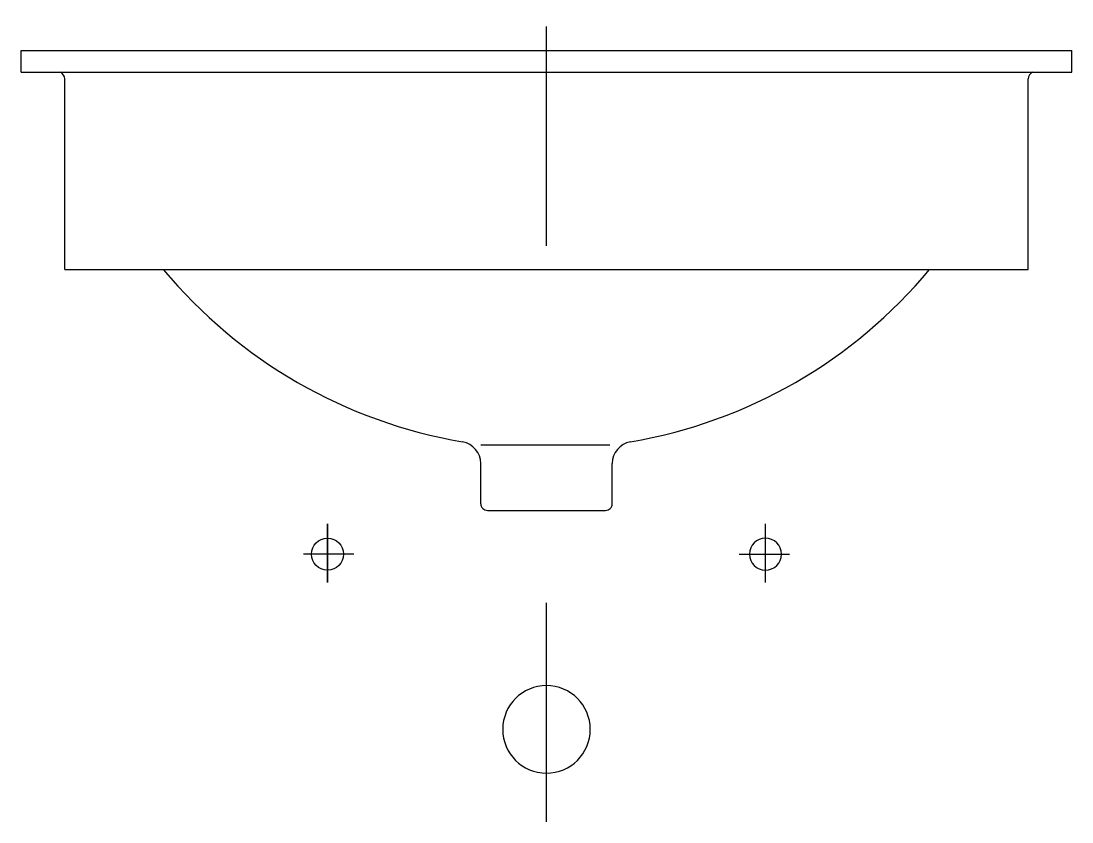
# Model space of a CAD drawing. Extents: x -592.428 to -591.948, y 463.224 to 463.589.
import ezdxf

# ---------------------------------------------------------------- set-up
doc = ezdxf.new("R2010")
doc.units = 0
doc.header["$LTSCALE"] = 0.2
doc.header["$MEASUREMENT"] = 0
for name, pattern in [('AXES', [0.54, 0.3, -0.08, 0.08, -0.08]), ('CACHE', [0.24, 0.12, -0.12]), ('CONTINU', [0])]:
    doc.linetypes.add(name, pattern=pattern)
doc.layers.get('0').update_dxf_attribs({"linetype": 'CONTINUOUS'})
doc.layers.add('DECA_EIXOS', color=5, linetype='AXES')

msp = doc.modelspace()

# ---------------------------------------------------------------- linework, layer by layer
at = {"linetype": 'CONTINU'}
for points in [[(-592.42838, 463.57582), (-591.94838, 463.57582)], [(-592.42838, 463.56582), (-592.42838, 463.57582)], [(-591.94838, 463.56582), (-591.94838, 463.57582)], [(-592.42838, 463.56582), (-591.94838, 463.56582)], [(-592.40838, 463.47582), (-592.40838, 463.56282)], [(-591.96838, 463.47582), (-591.96838, 463.56282)], [(-592.40838, 463.47582), (-591.96838, 463.47582)], [(-592.21838, 463.39566), (-592.15938, 463.39566)], [(-592.21838, 463.36882), (-592.21838, 463.38722)], [(-592.15837, 463.36882), (-592.15838, 463.38722)], [(-592.21538, 463.36582), (-592.16137, 463.36582)]]:
    msp.add_lwpolyline(points, dxfattribs=at)
for points in [[(-592.40838, 463.56282, 0.248435), (-592.41032, 463.56582, 0.248435)], [(-591.96636, 463.56582, 0.265387), (-591.96838, 463.56282)], [(-592.36338, 463.47582, 0.178664), (-592.22669, 463.39708)], [(-592.15006, 463.39708, 0.178665), (-592.01338, 463.47582)], [(-592.21838, 463.38722, 0.365522), (-592.22669, 463.39708)], [(-592.15006, 463.39708, 0.365533), (-592.15838, 463.38722)], [(-592.21838, 463.36882, 0.414214), (-592.21538, 463.36582)], [(-592.16137, 463.36582, 0.414214), (-592.15837, 463.36882)], [(-592.08838, 463.35311, 1), (-592.08838, 463.33852)], [(-592.08838, 463.33852, 1), (-592.08838, 463.35311)]]:
    msp.add_lwpolyline(points, format="xyb", dxfattribs=at)
msp.add_lwpolyline([(-592.28838, 463.33292), (-592.28838, 463.35965)])
at = {"linetype": 'CACHE'}
for points in [[(-592.18838, 463.28582, 1), (-592.18838, 463.24582)], [(-592.18838, 463.24582, 1), (-592.18838, 463.28582)]]:
    msp.add_lwpolyline(points, format="xyb", dxfattribs=at)
msp.add_circle((-592.28838, 463.34582), 0.0073)
at = {"layer": 'DECA_EIXOS'}
msp.add_line((-592.28838, 463.35965), (-592.28838, 463.33292), dxfattribs=at)
for points in [[(-592.18838, 463.48665), (-592.18838, 463.58922)], [(-592.18838, 463.22354), (-592.18838, 463.40957)], [(-592.08838, 463.33292), (-592.08838, 463.35965)], [(-592.27639, 463.34582), (-592.29931, 463.34582)], [(-592.10036, 463.34582), (-592.07744, 463.34582)]]:
    msp.add_lwpolyline(points, dxfattribs=at)

doc.saveas('drawing.dxf')
